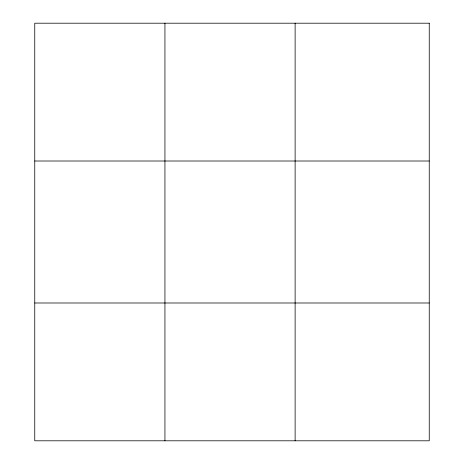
<?xml version="1.0" encoding="UTF-8"?>
<svg xmlns="http://www.w3.org/2000/svg" width="464" height="464" viewBox="0 0 464 464"><rect width="100%" height="100%" fill="white"/><g stroke="black" fill="none" stroke-linecap="round" stroke-linejoin="round"><path stroke-width="0.7" d="M164.935 440.8L164.935 23.2M295.121 440.8L295.121 23.2M34.754 161.008L429.246 161.008M34.754 302.992L429.246 302.992M429.246 23.2L429.246 440.8L34.754 440.8L34.754 23.2L429.246 23.2"/></g></svg>
